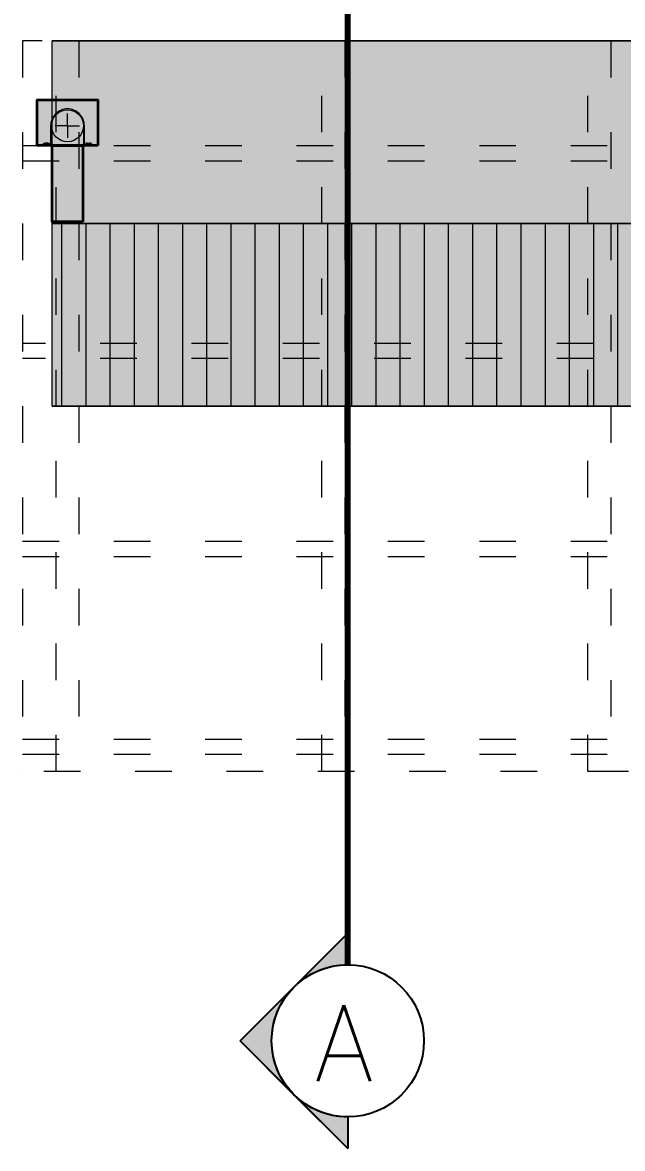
# Model space of a CAD drawing. Header units: millimetres. Extents: x 1.3 to 31, y -9.1 to 13.1.
# Drawn here: x 3.799 to 5.769, y 2.176 to 5.876 of the extents above; entities that cross this region are included whole.
import ezdxf

# ---------------------------------------------------------------- set-up
doc = ezdxf.new("R2010")
doc.units = ezdxf.units.MM
doc.linetypes.add('ACAD_ISO03W100', pattern=[30, 12, -18])
doc.linetypes.add('CENTER2', pattern=[1.125, 0.75, -0.125, 0.125, -0.125])
for name, color, linetype, lineweight in [('.', 7, 'Continuous', 0), ('0_TEXTOS 2', 6, 'Continuous', 25), ('LEST 02', 5, 'Continuous', 20), ('LMURO ALTO', 7, 'Continuous', 35), ('LPROYECCION', 7, 'ACAD_ISO03W100', 5), ('T. ACHURADO-0.5', 8, 'Continuous', 0)]:
    doc.layers.add(name, color=color, linetype=linetype, lineweight=lineweight)
doc.layers.add('LHATCH', color=254, linetype='Continuous', lineweight=5, true_color=0xcfcfcf)
doc.layers.add('manzanas', color=2, linetype='Continuous')
doc.styles.add('TIPO ROMANS', font='romans.shx')

# ---------------------------------------------------------------- blocks, each defined once
blk = doc.blocks.new('ABRAZADERA CNALTA PLUVIAL')
for points in [[(0, 0.065), (0, 0.105)], [(0, 0.065), (-0.04, 0.065)], [(0, 0.065), (0, 0.025)], [(0, 0.065), (0.04, 0.065)]]:
    blk.add_lwpolyline(points)
at = {"layer": 'LEST 02', "color": 250, "lineweight": 18}
blk.add_line((0.0646, 0.008), (0.0732, 0.008), dxfattribs=at)
blk.add_lwpolyline([(0.0824, 0.003), (0.0554, 0.003), (0.0554, 0.065, 0.414214), (0, 0.1204, 0.414214), (-0.0554, 0.065), (-0.0554, 0.003), (-0.0824, 0.003), (-0.0824, 0), (-0.0524, 0), (-0.0524, 0.065, -1), (0.0524, 0.065), (0.0524, 0), (0.0824, 0)], format="xyb", close=True, dxfattribs=at)
for points in [[(-0.0775, 0.003), (-0.0775, 0.008), (-0.0732, 0.008)], [(-0.0646, 0.003), (-0.0646, 0.008), (-0.0732, 0.008), (-0.0732, 0.003)], [(-0.0646, 0.008), (-0.0602, 0.008), (-0.0602, 0.003)], [(0.0646, 0.003), (0.0646, 0.008), (0.0602, 0.008), (0.0602, 0.003)], [(0.0775, 0.003), (0.0775, 0.008), (0.0732, 0.008), (0.0732, 0.003)]]:
    blk.add_lwpolyline(points, dxfattribs=at)
at = {"layer": 'LEST 02'}
blk.add_circle((0, 0.065), 0.0524, dxfattribs=at)
blk = doc.blocks.new('falsaa1')
at = {"true_color": 0xffffff}
h = blk.add_hatch(color=7, dxfattribs=at)
h.dxf.hatch_style = 1
h.paths.add_polyline_path([(2294.5341, 1750.5678), (2294.5341, 1750.4178), (2294.7341, 1750.4178), (2294.7341, 1750.5678)])
at = {"layer": 'LMURO ALTO'}
blk.add_lwpolyline([(2294.5341, 1750.5678), (2294.7341, 1750.5678), (2294.7341, 1750.4178), (2294.5341, 1750.4178)], close=True, dxfattribs=at)
at = {"layer": 'LEST 02', "lineweight": 18, "rotation": 180}
blk.add_blockref('ABRAZADERA CNALTA PLUVIAL', (2294.6341, 1750.5678), dxfattribs=at)
blk = doc.blocks.new('L_ETIQ_CORTE')
h = blk.add_hatch(color=256)
edge = h.paths.add_edge_path(flags=0)
edge.add_line((-0.25, 0.3536), (-0.25, 0.25))
edge.add_arc((-0.25, 0), 0.25, 90, 135)
edge.add_line((-0.4268, 0.1768), (-0.25, 0.3536))
h = blk.add_hatch(color=256)
edge = h.paths.add_edge_path(flags=0)
edge.add_line((-0.25, 0.3536), (-0.0732, 0.1768))
edge.add_arc((-0.25, 0), 0.25, 45, 90)
edge.add_line((-0.25, 0.25), (-0.25, 0.3536))
h = blk.add_hatch(color=256)
edge = h.paths.add_edge_path(flags=0)
edge.add_line((-0.6036, 0), (-0.4268, 0.1768))
edge.add_arc((-0.25, 0), 0.25, 135, 180)
edge.add_line((-0.5, 0), (-0.6036, 0))
h = blk.add_hatch(color=256)
edge = h.paths.add_edge_path(flags=0)
edge.add_line((0.1036, 0), (0, 0))
edge.add_arc((-0.25, 0), 0.25, 360, 405)
edge.add_line((-0.0732, 0.1768), (0.1036, 0))
for p, q in [((-0.25, 0.3536), (-0.6036, 0)), ((-0.25, 0.3536), (-0.4268, 0.1768)), ((-0.25, 0.3536), (0.1036, 0)), ((-0.0732, 0.1768), (-0.25, 0.3536)), ((-0.4268, 0.1768), (-0.6036, 0)), ((0.1036, 0), (-0.0732, 0.1768)), ((-0.5, 0), (-0.6036, 0)), ((-0.6036, 0), (-0.5, 0)), ((0, 0), (0.1036, 0)), ((0, 0), (0.1036, 0))]:
    blk.add_line(p, q)
for start, end in [(0, 180), (90, 135), (45, 90), (135, 180), (0, 45), (180, 0)]:
    blk.add_arc((-0.25, 0), 0.25, start, end)

msp = doc.modelspace()

# ---------------------------------------------------------------- hatches: boundary and pattern name
at = {"layer": '.'}
h = msp.add_hatch(color=256, dxfattribs=at)
h.set_gradient(color1=(215, 235, 210), color2=(215, 235, 210))
h.paths.add_polyline_path([(3.8936, 5.2152), (3.8936, 5.8152), (7.6449, 5.8152), (7.6449, 5.2152)])
h = msp.add_hatch(color=256, dxfattribs=at)
h.set_gradient(color1=(215, 235, 210), color2=(215, 235, 210))
h.paths.add_polyline_path([(3.9202, 5.2152), (3.9202, 5.8152), (7.6715, 5.8152), (7.6715, 5.2152)])
h = msp.add_hatch(color=256, dxfattribs=at)
h.set_gradient(color1=(99, 100, 102), color2=(99, 100, 102))
h.paths.add_polyline_path([(3.9965, 5.4715), (3.8965, 5.4715), (3.8965, 5.2215), (3.9965, 5.2215)])
h = msp.add_hatch(color=256, dxfattribs=at)
h.set_gradient(color1=(199, 200, 202), color2=(199, 200, 202))
h.paths.add_polyline_path([(3.8965, 4.6152), (7.4765, 4.6152), (7.4765, 5.2152), (3.8965, 5.2152)])
at = {"layer": 'LHATCH', "true_color": 0x939598}
h = msp.add_hatch(dxfattribs=at)
h.set_pattern_fill('ANSI31', color=252, scale=0.025, angle=45, style=0)
h.set_pattern_definition([(90, (-0.99305, 3.22575), (-0.079375, 0), [])])
h.paths.add_polyline_path([(3.8965, 4.6152), (7.4765, 4.6152), (7.4765, 5.2152), (3.8965, 5.2152)])

# ---------------------------------------------------------------- linework, layer by layer
at = {"layer": '0_TEXTOS 2', "linetype": 'CENTER2', "ltscale": 0.05, "const_width": 0.02}
msp.add_lwpolyline([(4.867, 6.3742), (4.867, 2.7799)], dxfattribs=at)
at = {"layer": 'LHATCH', "color": 252, "true_color": 0x939598}
for points in [[(3.8965, 5.8152), (7.6715, 5.8152), (7.6715, 5.2152), (3.8965, 5.2152)], [(7.4765, 4.6152), (3.8965, 4.6152), (3.8965, 5.2152), (7.4765, 5.2152)]]:
    msp.add_lwpolyline(points, close=True, dxfattribs=at)
at = {"layer": 'LMURO ALTO'}
msp.add_lwpolyline([(3.9965, 5.2215), (3.8965, 5.2215), (3.8965, 5.4715), (3.9965, 5.4715), (3.9965, 5.2215)], dxfattribs=at)
at = {"layer": 'LPROYECCION', "color": 252, "ltscale": 0.01, "true_color": 0x939598}
for p, q in [((7.464, 5.8152), (3.799, 5.8152)), ((3.799, 5.8152), (3.799, 3.4152)), ((7.589, 3.4152), (3.799, 3.4152))]:
    msp.add_line(p, q, dxfattribs=at)
for points in [[(3.909, 3.4152), (3.909, 5.8152), (3.984, 5.8152), (3.984, 3.4152)], [(4.7821, 3.4152), (4.7821, 5.8152), (4.8571, 5.8152), (4.8571, 3.4152)], [(5.6553, 3.4152), (5.6553, 5.8152), (5.7303, 5.8152), (5.7303, 3.4152)]]:
    msp.add_lwpolyline(points, close=True, dxfattribs=at)
for points in [[(3.799, 5.4715), (7.589, 5.4715)], [(3.799, 5.4215), (7.589, 5.4215)], [(15.574, 4.8215), (3.799, 4.8215)], [(15.574, 4.7715), (3.799, 4.7715)], [(3.799, 4.1715), (7.589, 4.1715)], [(3.799, 4.1215), (7.589, 4.1215)], [(3.799, 3.5215), (7.589, 3.5215)], [(3.799, 3.4715), (7.589, 3.4715)]]:
    msp.add_lwpolyline(points, dxfattribs=at)
at = {"layer": 'T. ACHURADO-0.5'}
for p, q in [((8.0718, 5.8152), (3.8965, 5.8152)), ((7.0485, 5.2152), (3.8965, 5.2152)), ((3.8965, 4.6152), (7.7264, 4.6152))]:
    msp.add_line(p, q, dxfattribs=at)

# ---------------------------------------------------------------- block references
at = {"layer": '0_TEXTOS 2', "extrusion": (0, 0, -1), "zscale": -1, "rotation": 270}
msp.add_blockref('L_ETIQ_CORTE', (-4.867, 2.2799), dxfattribs=at)
at = {"layer": 'manzanas', "rotation": 180}
msp.add_blockref('falsaa1', (2298.5807, 1756.0394), dxfattribs=at)

# ---------------------------------------------------------------- texts
at = {"layer": '0_TEXTOS 2', "insert": (4.8546, 2.6472), "char_height": 0.25, "width": 0.446305, "attachment_point": 2, "style": 'TIPO ROMANS'}
msp.add_mtext('\\pxqc;A', dxfattribs=at)

doc.saveas('drawing.dxf')
